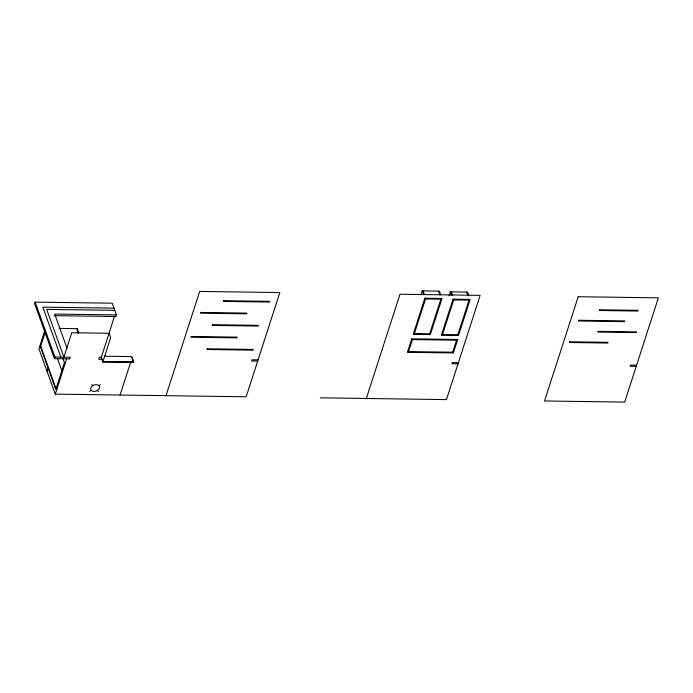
<?xml version="1.0" encoding="UTF-8"?>
<svg xmlns="http://www.w3.org/2000/svg" width="693" height="693" viewBox="0 0 693 693"><rect width="100%" height="100%" fill="white"/><g stroke="black" fill="none" stroke-linecap="round" stroke-linejoin="round"><path stroke-width="1.04" d="M35.17 302.122L34.65 303.725L54.435 358.627L69.75 358.844L70.27 357.241L54.955 357.025L35.17 302.122L112.205 303.205L116.424 314.917L115.904 316.519L54.184 315.653M44.794 330.57L38.921 348.735L55.275 394.118L246.154 396.794L279.816 292.55L199.671 291.424L165.999 395.668M45.253 332.242L40.489 346.994L55.787 389.449L64.432 362.664L62.976 358.627M47.098 371.431L48.371 367.498M54.435 358.627L54.955 357.025M54.99 387.257L55.223 386.529M55.275 394.118L66.684 358.801M76.94 329.383L77.174 328.655L59.139 328.404M114.458 316.337L101.204 357.675L102.789 362.067L133.697 362.092L131.722 356.6L104.227 356.219M102.789 362.067L110.672 337.647L109.087 333.255L71.769 332.735L63.886 357.146L46.674 309.381L114.769 310.334M120.062 395.027L130.656 362.205M132.112 357.701L133.567 362.491M366.32 398.475L399.991 294.23L480.136 295.357L446.465 399.601L320.374 397.834M420.928 294.915L422.228 290.904L439.379 291.147L440.696 294.811M422.912 291.64L423.146 290.921L424.462 294.577M408.549 351.602L412.43 339.579M414.128 334.321L425.779 298.241M429.443 334.537L441.094 298.458M449.081 295.876L450.381 291.866L467.532 292.108L468.849 295.764M442.281 335.282L453.932 299.194M457.597 335.499L469.248 299.411M452.65 352.226L456.54 340.194M89.648 391.38L91.242 390.402M98.934 385.663L100.528 384.684M425.554 298.96L440.869 299.177M453.698 299.922L469.014 300.138M113.981 308.142L42.819 307.146L60.819 357.103M116.424 314.917L54.704 314.05L67.013 348.198M414.362 333.602L429.677 333.818M442.515 334.563L457.83 334.771M411.512 339.561L457.458 340.211M407.631 351.594L453.569 352.235M258.073 359.866L251.949 359.78L251.559 360.984L257.692 361.07M458.394 362.673L452.269 362.586L451.879 363.79L458.004 363.877M636.607 365.168L630.483 365.081L630.093 366.285L636.217 366.372M101.862 359.295L98.692 359.251L99.342 357.241L101.334 357.267L102.91 361.659L133.697 362.092M56.939 388.738L56.02 388.73L40.722 346.275M91.848 384.563L92.801 385.585A4.617 3.222 -19.8 0 1 99.567 387.214A4.617 3.222 -19.8 0 1 92.905 391.311A4.617 3.222 -19.8 0 1 92.801 385.585M97.375 390.488L98.328 391.502M466.614 292.091L467.931 295.755M451.299 291.874L452.616 295.539M450.381 291.866L451.697 295.521M438.461 291.138L439.778 294.794M422.228 290.904L423.544 294.568M77.174 328.655L78.63 332.701M77.183 330.041L78.396 333.42M57.476 358.558L61.842 370.686M191.233 336.477L190.999 337.205L236.945 337.846L237.179 337.127L191.233 336.477M200.996 312.448L200.762 313.175L246.708 313.816L246.942 313.097L200.996 312.448M212.422 324.696L212.197 325.415L258.134 326.056L258.368 325.338L212.422 324.696M207.311 348.787L207.077 349.506L253.023 350.156L253.257 349.428L207.311 348.787M223.822 300.693L223.588 301.412L269.534 302.053L269.768 301.334L223.822 300.693M411.746 338.842L407.397 352.313L453.343 352.954L457.692 339.483L411.746 338.842M424.861 298.224L413.21 334.312L430.362 334.554L442.013 298.466L424.861 298.224M453.014 299.185L441.363 335.273L458.515 335.507L470.166 299.428L453.014 299.185M578.205 296.725L544.533 400.97L624.679 402.096L658.35 297.851L578.205 296.725M569.767 341.779L569.533 342.498L607.822 343.035L608.056 342.316L569.767 341.779M578.707 320.279L578.482 320.998L624.419 321.639L624.653 320.92L578.707 320.279M599.791 309.78L599.558 310.499L637.846 311.036L638.08 310.317L599.791 309.78M598.215 331.341L597.981 332.068L636.269 332.605L636.503 331.878L598.215 331.341"/></g></svg>
